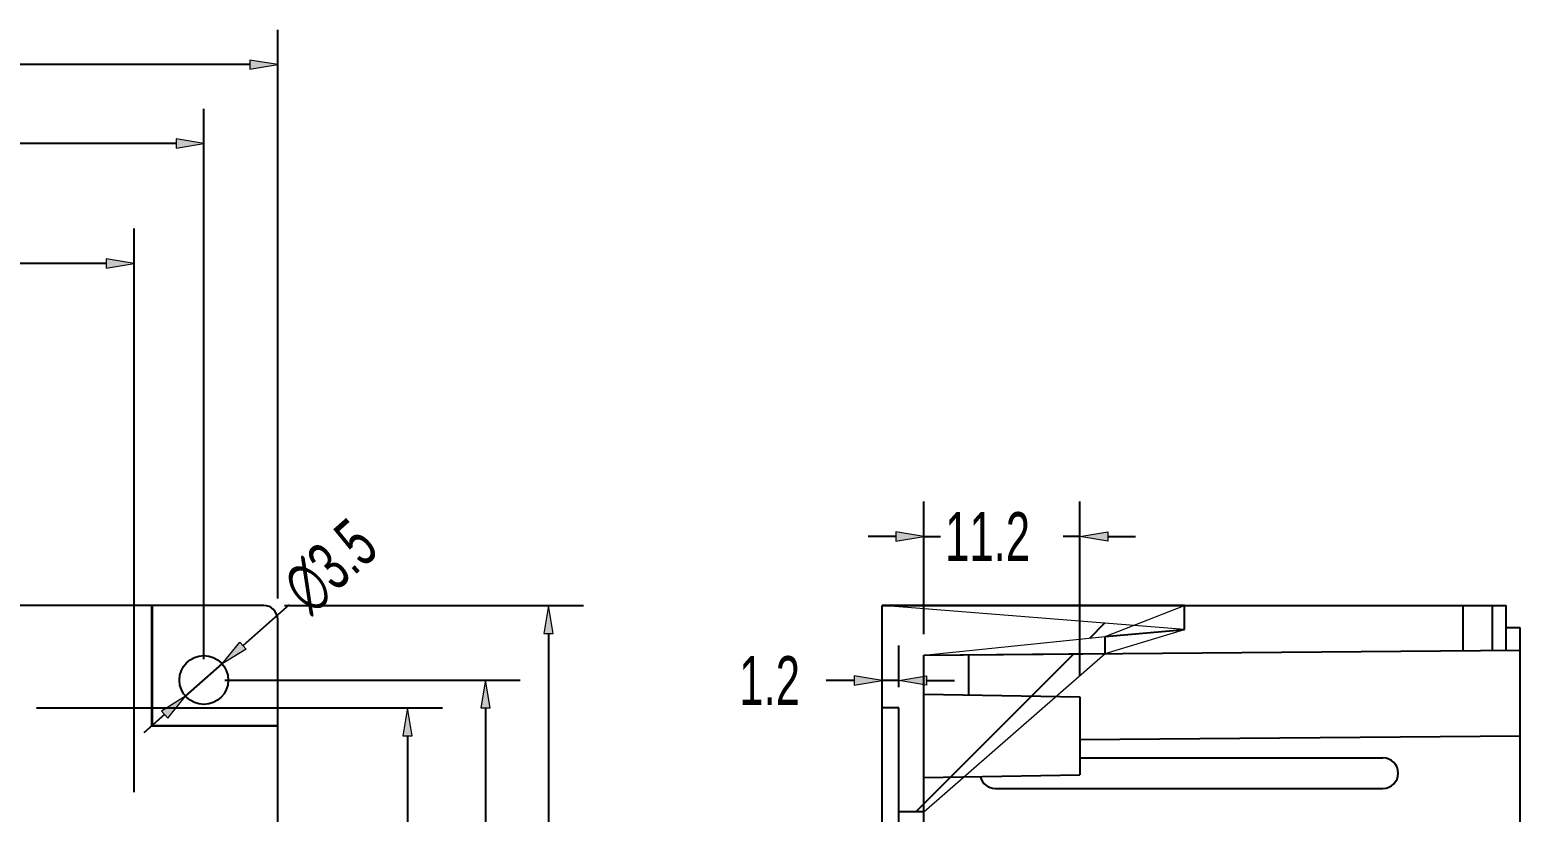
# Model space of a CAD drawing. Header units: inches. Extents: x 0 to 800, y 356 to 444.
# Drawn here: x 45.84 to 68.3, y 412.74 to 424.53 of the extents above; entities that cross this region are included whole.
import ezdxf

# ---------------------------------------------------------------- set-up
doc = ezdxf.new("R2010")
doc.units = ezdxf.units.IN
doc.header["$MEASUREMENT"] = 0

# ---------------------------------------------------------------- blocks, each defined once
blk = doc.blocks.new('block 178')
at = {"color": 5, "lineweight": 25, "true_color": 0x0000ff}
blk.add_lwpolyline([(47.416, 413.042), (47.416, 421.533)], dxfattribs=at)
blk = doc.blocks.new('block 180')
at = {"color": 5, "lineweight": 25, "true_color": 0x0000ff}
blk.add_lwpolyline([(46.996, 421.008), (34.171, 421.008)], dxfattribs=at)
blk = doc.blocks.new('block 182')
at = {"true_color": 0x0000ff}
h = blk.add_hatch(color=5, dxfattribs=at)
h.dxf.hatch_style = 2
h.paths.add_polyline_path([(46.996, 421.078), (46.996, 420.938), (47.416, 421.008)])
at = {"lineweight": 0}
blk.add_lwpolyline([(46.996, 421.078), (46.996, 420.938), (47.416, 421.008), (46.996, 421.078)], dxfattribs=at)
blk = doc.blocks.new('block 186')
at = {"lineweight": 0}
blk.add_lwpolyline([(47.416, 421.008), (47.416, 421.008)], dxfattribs=at)
blk = doc.blocks.new('block 176')
for name in ['block 178', 'block 180', 'block 182', 'block 186']:
    blk.add_blockref(name, (0, 0))
blk = doc.blocks.new('block 261')
at = {"color": 7, "lineweight": 25, "true_color": 0xffffff}
blk.add_lwpolyline([(63.238, 415.855), (58.683, 415.855)], dxfattribs=at)
blk = doc.blocks.new('block 262')
at = {"color": 7, "lineweight": 25, "true_color": 0xffffff}
blk.add_lwpolyline([(63.238, 415.494), (63.238, 415.855)], dxfattribs=at)
blk = doc.blocks.new('block 263')
at = {"color": 7, "lineweight": 25, "true_color": 0xffffff}
blk.add_lwpolyline([(62.042, 415.389), (63.238, 415.494)], dxfattribs=at)
blk = doc.blocks.new('block 264')
at = {"color": 7, "lineweight": 25, "true_color": 0xffffff}
blk.add_lwpolyline([(62.042, 415.131), (62.042, 415.389)], dxfattribs=at)
blk = doc.blocks.new('block 265')
at = {"color": 7, "lineweight": 25, "true_color": 0xffffff}
blk.add_lwpolyline([(59.312, 415.107), (62.042, 415.131)], dxfattribs=at)
blk = doc.blocks.new('block 266')
at = {"color": 7, "lineweight": 25, "true_color": 0xffffff}
blk.add_lwpolyline([(59.312, 412.747), (59.312, 415.107)], dxfattribs=at)
blk = doc.blocks.new('block 267')
at = {"color": 7, "lineweight": 25, "true_color": 0xffffff}
blk.add_lwpolyline([(59.312, 412.747), (58.935, 412.747)], dxfattribs=at)
blk = doc.blocks.new('block 268')
at = {"color": 7, "lineweight": 25, "true_color": 0xffffff}
blk.add_lwpolyline([(58.935, 412.747), (58.935, 414.312)], dxfattribs=at)
blk = doc.blocks.new('block 269')
at = {"color": 7, "lineweight": 25, "true_color": 0xffffff}
blk.add_lwpolyline([(58.935, 414.312), (58.683, 414.317)], dxfattribs=at)
blk = doc.blocks.new('block 270')
at = {"color": 7, "lineweight": 25, "true_color": 0xffffff}
blk.add_lwpolyline([(58.683, 414.317), (58.683, 415.855)], dxfattribs=at)
blk = doc.blocks.new('block 275')
at = {"true_color": 0x000000}
h = blk.add_hatch(dxfattribs=at)
h.set_pattern_fill('AI_USER_DEFINED_HATCH', color=18, scale=10, angle=45, style=0, pattern_type=0)
h.set_pattern_definition([(45, (0, 0), (-7.07107, 7.07107), [])])
edge = h.paths.add_edge_path()
edge.add_spline(control_points=[(58.935, 399.829), (58.935, 399.829), (58.683, 399.824), (58.683, 399.824), (58.683, 399.824), (58.935, 399.829), (58.935, 399.829), (58.935, 399.829), (58.935, 401.856), (58.935, 401.856), (58.935, 401.856), (59.312, 401.856), (59.312, 401.856), (59.312, 401.856), (58.935, 401.856), (58.935, 401.856), (58.935, 401.856), (59.312, 399.034), (59.312, 399.034), (59.312, 399.034), (59.312, 401.856), (59.312, 401.856), (59.312, 401.856), (59.312, 399.034), (59.312, 399.034), (59.312, 399.034), (62.042, 399.011), (62.042, 399.011), (62.042, 399.011), (62.042, 398.752), (62.042, 398.752), (62.042, 398.752), (62.042, 399.011), (62.042, 399.011), (62.042, 399.011), (63.238, 398.647), (63.238, 398.647), (63.238, 398.647), (62.042, 398.752), (62.042, 398.752), (62.042, 398.752), (63.238, 398.286), (63.238, 398.286), (63.238, 398.286), (63.238, 398.647), (63.238, 398.647), (63.238, 398.647), (63.238, 398.286), (63.238, 398.286), (63.238, 398.286), (58.683, 398.286), (58.683, 398.286), (58.683, 398.286), (58.683, 399.824), (58.683, 399.824), (58.683, 399.824), (58.935, 399.829), (58.935, 399.829)], knot_values=[0, 0, 0, 0, 1, 1, 1, 2, 2, 2, 3, 3, 3, 4, 4, 4, 5, 5, 5, 6, 6, 6, 7, 7, 7, 8, 8, 8, 9, 9, 9, 10, 10, 10, 11, 11, 11, 12, 12, 12, 13, 13, 13, 14, 14, 14, 15, 15, 15, 16, 16, 16, 17, 17, 17, 18, 18, 18, 19, 19, 19, 19], degree=3, periodic=1)
edge = h.paths.add_edge_path()
edge.add_spline(control_points=[(63.238, 415.855), (63.238, 415.855), (58.683, 415.855), (58.683, 415.855), (58.683, 415.855), (63.238, 415.494), (63.238, 415.494), (63.238, 415.494), (63.238, 415.855), (63.238, 415.855), (63.238, 415.855), (62.042, 415.389), (62.042, 415.389), (62.042, 415.389), (63.238, 415.494), (63.238, 415.494), (63.238, 415.494), (62.042, 415.131), (62.042, 415.131), (62.042, 415.131), (62.042, 415.389), (62.042, 415.389), (62.042, 415.389), (59.312, 415.107), (59.312, 415.107), (59.312, 415.107), (62.042, 415.131), (62.042, 415.131), (62.042, 415.131), (59.312, 412.747), (59.312, 412.747), (59.312, 412.747), (59.312, 415.107), (59.312, 415.107), (59.312, 415.107), (59.312, 412.747), (59.312, 412.747), (59.312, 412.747), (58.935, 412.747), (58.935, 412.747), (58.935, 412.747), (58.935, 414.312), (58.935, 414.312), (58.935, 414.312), (58.683, 414.316), (58.683, 414.316), (58.683, 414.316), (58.683, 415.855), (58.683, 415.855), (58.683, 415.855), (63.238, 415.855), (63.238, 415.855)], knot_values=[0, 0, 0, 0, 1, 1, 1, 2, 2, 2, 3, 3, 3, 4, 4, 4, 5, 5, 5, 6, 6, 6, 7, 7, 7, 8, 8, 8, 9, 9, 9, 10, 10, 10, 11, 11, 11, 12, 12, 12, 13, 13, 13, 14, 14, 14, 15, 15, 15, 16, 16, 16, 17, 17, 17, 17], degree=3, periodic=1)
edge = h.paths.add_edge_path()
edge.add_spline(control_points=[(59.312, 408.573), (59.312, 408.573), (58.935, 408.573), (58.935, 408.573), (58.935, 408.573), (58.935, 410.647), (58.935, 410.647), (58.935, 410.647), (59.312, 410.647), (59.312, 410.647), (59.312, 410.647), (58.935, 410.647), (58.935, 410.647), (58.935, 410.647), (59.312, 408.573), (59.312, 408.573), (59.312, 408.573), (59.312, 410.647), (59.312, 410.647), (59.312, 410.647), (59.312, 408.573), (59.312, 408.573)], knot_values=[0, 0, 0, 0, 1, 1, 1, 2, 2, 2, 3, 3, 3, 4, 4, 4, 5, 5, 5, 6, 6, 6, 7, 7, 7, 7], degree=3, periodic=1)
at = {"lineweight": 0}
for points, knots in [([(63.238, 415.855), (63.238, 415.855), (58.683, 415.855), (58.683, 415.855), (58.683, 415.855), (63.238, 415.494), (63.238, 415.494), (63.238, 415.494), (63.238, 415.855), (63.238, 415.855), (63.238, 415.855), (62.042, 415.389), (62.042, 415.389), (62.042, 415.389), (63.238, 415.494), (63.238, 415.494), (63.238, 415.494), (62.042, 415.131), (62.042, 415.131), (62.042, 415.131), (62.042, 415.389), (62.042, 415.389), (62.042, 415.389), (59.312, 415.107), (59.312, 415.107), (59.312, 415.107), (62.042, 415.131), (62.042, 415.131), (62.042, 415.131), (59.312, 412.747), (59.312, 412.747), (59.312, 412.747), (59.312, 415.107), (59.312, 415.107), (59.312, 415.107), (59.312, 412.747), (59.312, 412.747), (59.312, 412.747), (58.935, 412.747), (58.935, 412.747), (58.935, 412.747), (58.935, 414.312), (58.935, 414.312), (58.935, 414.312), (58.683, 414.316), (58.683, 414.316), (58.683, 414.316), (58.683, 415.855), (58.683, 415.855), (58.683, 415.855), (63.238, 415.855), (63.238, 415.855)], [0, 0, 0, 0, 1, 1, 1, 2, 2, 2, 3, 3, 3, 4, 4, 4, 5, 5, 5, 6, 6, 6, 7, 7, 7, 8, 8, 8, 9, 9, 9, 10, 10, 10, 11, 11, 11, 12, 12, 12, 13, 13, 13, 14, 14, 14, 15, 15, 15, 16, 16, 16, 17, 17, 17, 17]), ([(59.312, 408.573), (59.312, 408.573), (58.935, 408.573), (58.935, 408.573), (58.935, 408.573), (58.935, 410.647), (58.935, 410.647), (58.935, 410.647), (59.312, 410.647), (59.312, 410.647), (59.312, 410.647), (58.935, 410.647), (58.935, 410.647), (58.935, 410.647), (59.312, 408.573), (59.312, 408.573), (59.312, 408.573), (59.312, 410.647), (59.312, 410.647), (59.312, 410.647), (59.312, 408.573), (59.312, 408.573)], [0, 0, 0, 0, 1, 1, 1, 2, 2, 2, 3, 3, 3, 4, 4, 4, 5, 5, 5, 6, 6, 6, 7, 7, 7, 7]), ([(58.935, 399.829), (58.935, 399.829), (58.683, 399.824), (58.683, 399.824), (58.683, 399.824), (58.935, 399.829), (58.935, 399.829), (58.935, 399.829), (58.935, 401.856), (58.935, 401.856), (58.935, 401.856), (59.312, 401.856), (59.312, 401.856), (59.312, 401.856), (58.935, 401.856), (58.935, 401.856), (58.935, 401.856), (59.312, 399.034), (59.312, 399.034), (59.312, 399.034), (59.312, 401.856), (59.312, 401.856), (59.312, 401.856), (59.312, 399.034), (59.312, 399.034), (59.312, 399.034), (62.042, 399.011), (62.042, 399.011), (62.042, 399.011), (62.042, 398.752), (62.042, 398.752), (62.042, 398.752), (62.042, 399.011), (62.042, 399.011), (62.042, 399.011), (63.238, 398.647), (63.238, 398.647), (63.238, 398.647), (62.042, 398.752), (62.042, 398.752), (62.042, 398.752), (63.238, 398.286), (63.238, 398.286), (63.238, 398.286), (63.238, 398.647), (63.238, 398.647), (63.238, 398.647), (63.238, 398.286), (63.238, 398.286), (63.238, 398.286), (58.683, 398.286), (58.683, 398.286), (58.683, 398.286), (58.683, 399.824), (58.683, 399.824), (58.683, 399.824), (58.935, 399.829), (58.935, 399.829)], [0, 0, 0, 0, 1, 1, 1, 2, 2, 2, 3, 3, 3, 4, 4, 4, 5, 5, 5, 6, 6, 6, 7, 7, 7, 8, 8, 8, 9, 9, 9, 10, 10, 10, 11, 11, 11, 12, 12, 12, 13, 13, 13, 14, 14, 14, 15, 15, 15, 16, 16, 16, 17, 17, 17, 18, 18, 18, 19, 19, 19, 19])]:
    blk.add_open_spline(points, degree=3, knots=knots, dxfattribs=at)
blk = doc.blocks.new('block 308')
at = {"color": 7, "lineweight": 25, "true_color": 0xffffff}
blk.add_lwpolyline([(58.683, 398.286), (58.683, 415.855)], dxfattribs=at)
blk = doc.blocks.new('block 313')
at = {"color": 7, "lineweight": 25, "true_color": 0xffffff}
blk.add_lwpolyline([(58.935, 399.829), (58.935, 414.312)], dxfattribs=at)
blk = doc.blocks.new('block 314')
at = {"color": 7, "lineweight": 25, "true_color": 0xffffff}
blk.add_lwpolyline([(59.312, 399.034), (59.312, 415.107)], dxfattribs=at)
blk = doc.blocks.new('block 318')
at = {"color": 7, "lineweight": 25, "true_color": 0xffffff}
blk.add_lwpolyline([(59.984, 415.113), (59.984, 414.51)], dxfattribs=at)
blk = doc.blocks.new('block 324')
at = {"color": 7, "lineweight": 25, "true_color": 0xffffff}
blk.add_lwpolyline([(61.664, 414.481), (61.664, 413.304)], dxfattribs=at)
blk = doc.blocks.new('block 327')
at = {"color": 7, "lineweight": 25, "true_color": 0xffffff}
blk.add_lwpolyline([(62.042, 415.131), (62.042, 415.389)], dxfattribs=at)
blk = doc.blocks.new('block 331')
at = {"color": 7, "lineweight": 25, "true_color": 0xffffff}
blk.add_lwpolyline([(63.238, 415.494), (63.238, 415.855)], dxfattribs=at)
blk = doc.blocks.new('block 345')
at = {"color": 7, "lineweight": 25, "true_color": 0xffffff}
blk.add_lwpolyline([(67.436, 415.178), (67.436, 415.855)], dxfattribs=at)
blk = doc.blocks.new('block 348')
at = {"color": 7, "lineweight": 25, "true_color": 0xffffff}
blk.add_lwpolyline([(67.877, 415.855), (67.877, 415.182)], dxfattribs=at)
blk = doc.blocks.new('block 351')
at = {"color": 7, "lineweight": 25, "true_color": 0xffffff}
blk.add_lwpolyline([(68.087, 415.184), (68.087, 415.855)], dxfattribs=at)
blk = doc.blocks.new('block 352')
at = {"color": 7, "lineweight": 25, "true_color": 0xffffff}
blk.add_lwpolyline([(68.297, 398.622), (68.297, 415.519)], dxfattribs=at)
blk = doc.blocks.new('block 360')
at = {"color": 7, "lineweight": 25, "true_color": 0xffffff}
blk.add_lwpolyline([(59.312, 413.263), (61.664, 413.304)], dxfattribs=at)
blk = doc.blocks.new('block 362')
at = {"color": 7, "lineweight": 25, "true_color": 0xffffff}
blk.add_lwpolyline([(59.312, 412.747), (58.935, 412.747)], dxfattribs=at)
blk = doc.blocks.new('block 363')
at = {"color": 7, "lineweight": 25, "true_color": 0xffffff}
blk.add_lwpolyline([(60.388, 413.101), (66.23, 413.101)], dxfattribs=at)
blk = doc.blocks.new('block 364')
at = {"color": 7, "lineweight": 25, "true_color": 0xffffff}
blk.add_lwpolyline([(61.664, 413.56), (66.23, 413.56)], dxfattribs=at)
blk = doc.blocks.new('block 365')
at = {"color": 7, "lineweight": 25, "true_color": 0xffffff}
blk.add_lwpolyline([(61.664, 413.835), (68.297, 413.893)], dxfattribs=at)
blk = doc.blocks.new('block 366')
at = {"color": 7, "lineweight": 25, "true_color": 0xffffff}
blk.add_lwpolyline([(58.935, 414.312), (58.683, 414.317)], dxfattribs=at)
blk = doc.blocks.new('block 367')
at = {"color": 7, "lineweight": 25, "true_color": 0xffffff}
blk.add_lwpolyline([(59.312, 414.522), (61.664, 414.481)], dxfattribs=at)
blk = doc.blocks.new('block 368')
at = {"color": 7, "lineweight": 25, "true_color": 0xffffff}
blk.add_lwpolyline([(59.312, 415.107), (68.297, 415.185)], dxfattribs=at)
blk = doc.blocks.new('block 369')
at = {"color": 7, "lineweight": 25, "true_color": 0xffffff}
blk.add_lwpolyline([(62.042, 415.389), (63.238, 415.494)], dxfattribs=at)
blk = doc.blocks.new('block 370')
at = {"color": 7, "lineweight": 25, "true_color": 0xffffff}
blk.add_lwpolyline([(68.297, 415.519), (68.087, 415.519)], dxfattribs=at)
blk = doc.blocks.new('block 371')
at = {"color": 7, "lineweight": 25, "true_color": 0xffffff}
blk.add_lwpolyline([(58.683, 415.855), (68.087, 415.855)], dxfattribs=at)
blk = doc.blocks.new('block 755')
at = {"color": 7, "lineweight": 25, "true_color": 0xffffff}
blk.add_lwpolyline([(47.677, 414.037), (47.688, 414.048)], dxfattribs=at)
blk = doc.blocks.new('block 789')
at = {"color": 7, "lineweight": 25, "true_color": 0xffffff}
blk.add_lwpolyline([(49.578, 414.037), (47.677, 414.037)], dxfattribs=at)
blk = doc.blocks.new('block 791')
at = {"color": 7, "lineweight": 25, "true_color": 0xffffff}
blk.add_lwpolyline([(47.688, 414.048), (49.578, 414.048)], dxfattribs=at)
blk = doc.blocks.new('block 798')
at = {"color": 7, "lineweight": 25, "true_color": 0xffffff}
blk.add_lwpolyline([(49.368, 415.855), (17.336, 415.855)], dxfattribs=at)
blk = doc.blocks.new('block 813')
at = {"color": 7, "lineweight": 25, "true_color": 0xffffff}
blk.add_lwpolyline([(47.677, 415.855), (47.677, 414.037)], dxfattribs=at)
blk = doc.blocks.new('block 815')
at = {"color": 7, "lineweight": 25, "true_color": 0xffffff}
blk.add_lwpolyline([(47.688, 415.855), (47.688, 414.048)], dxfattribs=at)
blk = doc.blocks.new('block 823')
at = {"color": 7, "lineweight": 25, "true_color": 0xffffff}
blk.add_lwpolyline([(49.578, 398.496), (49.578, 415.645)], dxfattribs=at)
blk = doc.blocks.new('block 827')
at = {"color": 7, "lineweight": 25, "true_color": 0xffffff}
blk.add_open_spline([(60.164, 413.277), (60.188, 413.174), (60.281, 413.101), (60.388, 413.101)], degree=3, dxfattribs=at)
blk = doc.blocks.new('block 829')
at = {"color": 7, "lineweight": 25, "true_color": 0xffffff}
blk.add_open_spline([(66.23, 413.101), (66.356, 413.101), (66.459, 413.204), (66.459, 413.33), (66.459, 413.457), (66.356, 413.56), (66.23, 413.56)], degree=3, knots=[0, 0, 0, 0, 1, 1, 1, 2, 2, 2, 2], dxfattribs=at)
blk = doc.blocks.new('block 904')
at = {"color": 7, "lineweight": 25, "true_color": 0xffffff}
blk.add_open_spline([(48.833, 414.732), (48.833, 414.935), (48.668, 415.1), (48.465, 415.1), (48.263, 415.1), (48.098, 414.935), (48.098, 414.732), (48.098, 414.529), (48.263, 414.365), (48.465, 414.365), (48.668, 414.365), (48.833, 414.529), (48.833, 414.732), (48.833, 414.732), (48.833, 414.732), (48.833, 414.732)], degree=3, knots=[0, 0, 0, 0, 1, 1, 1, 2, 2, 2, 3, 3, 3, 4, 4, 4, 5, 5, 5, 5], dxfattribs=at)
blk = doc.blocks.new('block 917')
at = {"color": 7, "lineweight": 25, "true_color": 0xffffff}
blk.add_open_spline([(49.578, 415.645), (49.578, 415.761), (49.483, 415.855), (49.368, 415.855)], degree=3, dxfattribs=at)
blk = doc.blocks.new('block 2816')
at = {"color": 5, "lineweight": 25, "true_color": 0x0000ff}
blk.add_lwpolyline([(48.465, 415.047), (48.465, 423.338)], dxfattribs=at)
blk = doc.blocks.new('block 2818')
at = {"color": 5, "lineweight": 25, "true_color": 0x0000ff}
blk.add_lwpolyline([(48.046, 422.813), (34.171, 422.813)], dxfattribs=at)
blk = doc.blocks.new('block 2820')
at = {"true_color": 0x0000ff}
h = blk.add_hatch(color=5, dxfattribs=at)
h.dxf.hatch_style = 2
h.paths.add_polyline_path([(48.046, 422.883), (48.046, 422.743), (48.465, 422.813)])
at = {"lineweight": 0}
blk.add_lwpolyline([(48.046, 422.883), (48.046, 422.743), (48.465, 422.813), (48.046, 422.883)], dxfattribs=at)
blk = doc.blocks.new('block 2823')
at = {"lineweight": 0}
blk.add_lwpolyline([(48.465, 414.732), (48.465, 414.732)], dxfattribs=at)
blk = doc.blocks.new('block 2824')
at = {"lineweight": 0}
blk.add_lwpolyline([(48.465, 422.813), (48.465, 422.813)], dxfattribs=at)
blk = doc.blocks.new('block 2814')
for name in ['block 2816', 'block 2818', 'block 2820', 'block 2824', 'block 2823']:
    blk.add_blockref(name, (0, 0))
blk = doc.blocks.new('block 2826')
at = {"color": 5, "lineweight": 25, "true_color": 0x0000ff}
blk.add_lwpolyline([(48.78, 414.732), (53.233, 414.732)], dxfattribs=at)
blk = doc.blocks.new('block 2827')
at = {"color": 5, "lineweight": 25, "true_color": 0x0000ff}
blk.add_lwpolyline([(48.78, 399.409), (53.233, 399.409)], dxfattribs=at)
blk = doc.blocks.new('block 2828')
at = {"color": 5, "lineweight": 25, "true_color": 0x0000ff}
blk.add_lwpolyline([(52.708, 414.312), (52.708, 407.679)], dxfattribs=at)
blk = doc.blocks.new('block 2829')
at = {"color": 5, "lineweight": 25, "true_color": 0x0000ff}
blk.add_lwpolyline([(52.708, 399.828), (52.708, 406.462)], dxfattribs=at)
blk = doc.blocks.new('block 2830')
at = {"true_color": 0x0000ff}
h = blk.add_hatch(color=5, dxfattribs=at)
h.dxf.hatch_style = 2
h.paths.add_polyline_path([(52.639, 414.312), (52.779, 414.312), (52.708, 414.732)])
at = {"lineweight": 0}
blk.add_lwpolyline([(52.639, 414.312), (52.779, 414.312), (52.708, 414.732), (52.639, 414.312)], dxfattribs=at)
blk = doc.blocks.new('block 2831')
at = {"true_color": 0x0000ff}
h = blk.add_hatch(color=5, dxfattribs=at)
h.dxf.hatch_style = 2
h.paths.add_polyline_path([(52.639, 399.828), (52.779, 399.828), (52.708, 399.409)])
at = {"lineweight": 0}
blk.add_lwpolyline([(52.639, 399.828), (52.779, 399.828), (52.708, 399.409), (52.639, 399.828)], dxfattribs=at)
blk = doc.blocks.new('block 2832')
at = {"color": 3, "true_color": 0x00ff00, "insert": (53.076, 406.602), "char_height": 0.7347, "attachment_point": 7, "rotation": 90}
blk.add_mtext('\\fAdobe Song Std L|b0|i0|c0|p34;\\W0.67;73', dxfattribs=at)
blk = doc.blocks.new('block 2833')
at = {"lineweight": 0}
blk.add_lwpolyline([(48.465, 414.732), (48.465, 414.732)], dxfattribs=at)
blk = doc.blocks.new('block 2834')
at = {"lineweight": 0}
blk.add_lwpolyline([(48.465, 399.409), (48.465, 399.409)], dxfattribs=at)
blk = doc.blocks.new('block 2835')
at = {"lineweight": 0}
blk.add_lwpolyline([(52.708, 399.409), (52.708, 399.409)], dxfattribs=at)
blk = doc.blocks.new('block 2825')
for name in ['block 2833', 'block 2826', 'block 2830', 'block 2828', 'block 2832', 'block 2829', 'block 2831', 'block 2834', 'block 2827', 'block 2835']:
    blk.add_blockref(name, (0, 0))
blk = doc.blocks.new('block 2850')
at = {"color": 5, "lineweight": 25, "true_color": 0x0000ff}
blk.add_lwpolyline([(45.946, 414.312), (52.059, 414.312)], dxfattribs=at)
blk = doc.blocks.new('block 2851')
at = {"color": 5, "lineweight": 25, "true_color": 0x0000ff}
blk.add_lwpolyline([(45.946, 399.829), (52.059, 399.829)], dxfattribs=at)
blk = doc.blocks.new('block 2852')
at = {"color": 5, "lineweight": 25, "true_color": 0x0000ff}
blk.add_lwpolyline([(51.535, 413.893), (51.535, 407.655)], dxfattribs=at)
blk = doc.blocks.new('block 2853')
at = {"color": 5, "lineweight": 25, "true_color": 0x0000ff}
blk.add_lwpolyline([(51.535, 400.249), (51.535, 406.485)], dxfattribs=at)
blk = doc.blocks.new('block 2854')
at = {"true_color": 0x0000ff}
h = blk.add_hatch(color=5, dxfattribs=at)
h.dxf.hatch_style = 2
h.paths.add_polyline_path([(51.464, 413.893), (51.604, 413.893), (51.535, 414.312)])
at = {"lineweight": 0}
blk.add_lwpolyline([(51.464, 413.893), (51.604, 413.893), (51.535, 414.312), (51.464, 413.893)], dxfattribs=at)
blk = doc.blocks.new('block 2855')
at = {"true_color": 0x0000ff}
h = blk.add_hatch(color=5, dxfattribs=at)
h.dxf.hatch_style = 2
h.paths.add_polyline_path([(51.464, 400.249), (51.604, 400.249), (51.535, 399.829)])
at = {"lineweight": 0}
blk.add_lwpolyline([(51.464, 400.249), (51.604, 400.249), (51.535, 399.829), (51.464, 400.249)], dxfattribs=at)
blk = doc.blocks.new('block 2856')
at = {"color": 3, "true_color": 0x00ff00, "insert": (51.901, 406.602), "char_height": 0.7347, "attachment_point": 7, "rotation": 90}
blk.add_mtext('\\fAdobe Song Std L|b0|i0|c0|p34;\\W0.67;69', dxfattribs=at)
blk = doc.blocks.new('block 2857')
at = {"lineweight": 0}
blk.add_lwpolyline([(45.631, 414.312), (45.631, 414.312)], dxfattribs=at)
blk = doc.blocks.new('block 2858')
at = {"lineweight": 0}
blk.add_lwpolyline([(45.631, 399.829), (45.631, 399.829)], dxfattribs=at)
blk = doc.blocks.new('block 2859')
at = {"lineweight": 0}
blk.add_lwpolyline([(51.535, 399.829), (51.535, 399.829)], dxfattribs=at)
blk = doc.blocks.new('block 2849')
for name in ['block 2857', 'block 2850', 'block 2854', 'block 2852', 'block 2856', 'block 2853', 'block 2855', 'block 2858', 'block 2851', 'block 2859']:
    blk.add_blockref(name, (0, 0))
blk = doc.blocks.new('block 3413')
at = {"color": 5, "lineweight": 25, "true_color": 0x0000ff}
blk.add_lwpolyline([(49.578, 415.96), (49.578, 424.527)], dxfattribs=at)
blk = doc.blocks.new('block 3415')
at = {"color": 5, "lineweight": 25, "true_color": 0x0000ff}
blk.add_lwpolyline([(49.158, 424.002), (34.734, 424.002)], dxfattribs=at)
blk = doc.blocks.new('block 3417')
at = {"true_color": 0x0000ff}
h = blk.add_hatch(color=5, dxfattribs=at)
h.dxf.hatch_style = 2
h.paths.add_polyline_path([(49.158, 424.072), (49.158, 423.932), (49.578, 424.002)])
at = {"lineweight": 0}
blk.add_lwpolyline([(49.158, 424.072), (49.158, 423.932), (49.578, 424.002), (49.158, 424.072)], dxfattribs=at)
blk = doc.blocks.new('block 3420')
at = {"lineweight": 0}
blk.add_lwpolyline([(49.578, 415.645), (49.578, 415.645)], dxfattribs=at)
blk = doc.blocks.new('block 3421')
at = {"lineweight": 0}
blk.add_lwpolyline([(49.578, 424.002), (49.578, 424.002)], dxfattribs=at)
blk = doc.blocks.new('block 3411')
for name in ['block 3413', 'block 3415', 'block 3417', 'block 3421', 'block 3420']:
    blk.add_blockref(name, (0, 0))
blk = doc.blocks.new('block 3423')
at = {"color": 5, "lineweight": 25, "true_color": 0x0000ff}
blk.add_lwpolyline([(49.683, 415.855), (54.185, 415.855)], dxfattribs=at)
blk = doc.blocks.new('block 3424')
at = {"color": 5, "lineweight": 25, "true_color": 0x0000ff}
blk.add_lwpolyline([(49.683, 398.286), (54.185, 398.286)], dxfattribs=at)
blk = doc.blocks.new('block 3425')
at = {"color": 5, "lineweight": 25, "true_color": 0x0000ff}
blk.add_lwpolyline([(53.66, 415.435), (53.66, 408.031)], dxfattribs=at)
blk = doc.blocks.new('block 3426')
at = {"color": 5, "lineweight": 25, "true_color": 0x0000ff}
blk.add_lwpolyline([(53.66, 398.706), (53.66, 406.11)], dxfattribs=at)
blk = doc.blocks.new('block 3427')
at = {"true_color": 0x0000ff}
h = blk.add_hatch(color=5, dxfattribs=at)
h.dxf.hatch_style = 2
h.paths.add_polyline_path([(53.59, 415.435), (53.73, 415.435), (53.66, 415.855)])
at = {"lineweight": 0}
blk.add_lwpolyline([(53.59, 415.435), (53.73, 415.435), (53.66, 415.855), (53.59, 415.435)], dxfattribs=at)
blk = doc.blocks.new('block 3428')
at = {"true_color": 0x0000ff}
h = blk.add_hatch(color=5, dxfattribs=at)
h.dxf.hatch_style = 2
h.paths.add_polyline_path([(53.59, 398.706), (53.73, 398.706), (53.66, 398.286)])
at = {"lineweight": 0}
blk.add_lwpolyline([(53.59, 398.706), (53.73, 398.706), (53.66, 398.286), (53.59, 398.706)], dxfattribs=at)
blk = doc.blocks.new('block 3429')
at = {"color": 3, "true_color": 0x00ff00, "insert": (54.027, 406.25), "char_height": 0.7347, "attachment_point": 7, "rotation": 90}
blk.add_mtext('\\fAdobe Song Std L|b0|i0|c0|p34;\\W0.67;83.7', dxfattribs=at)
blk = doc.blocks.new('block 3430')
at = {"lineweight": 0}
blk.add_lwpolyline([(49.368, 415.855), (49.368, 415.855)], dxfattribs=at)
blk = doc.blocks.new('block 3431')
at = {"lineweight": 0}
blk.add_lwpolyline([(49.368, 398.286), (49.368, 398.286)], dxfattribs=at)
blk = doc.blocks.new('block 3432')
at = {"lineweight": 0}
blk.add_lwpolyline([(53.66, 398.286), (53.66, 398.286)], dxfattribs=at)
blk = doc.blocks.new('block 3422')
for name in ['block 3430', 'block 3423', 'block 3427', 'block 3425', 'block 3429', 'block 3426', 'block 3428', 'block 3431', 'block 3424', 'block 3432']:
    blk.add_blockref(name, (0, 0))
blk = doc.blocks.new('block 3434')
at = {"color": 5, "lineweight": 25, "true_color": 0x0000ff}
blk.add_lwpolyline([(58.683, 414.631), (58.683, 415.251)], dxfattribs=at)
blk = doc.blocks.new('block 3435')
at = {"color": 5, "lineweight": 25, "true_color": 0x0000ff}
blk.add_lwpolyline([(58.935, 414.627), (58.935, 415.251)], dxfattribs=at)
blk = doc.blocks.new('block 3436')
at = {"color": 5, "lineweight": 25, "true_color": 0x0000ff}
blk.add_lwpolyline([(59.355, 414.726), (59.774, 414.726)], dxfattribs=at)
blk = doc.blocks.new('block 3437')
at = {"color": 5, "lineweight": 25, "true_color": 0x0000ff}
blk.add_lwpolyline([(58.263, 414.726), (57.843, 414.726)], dxfattribs=at)
blk = doc.blocks.new('block 3438')
at = {"color": 5, "lineweight": 25, "true_color": 0x0000ff}
blk.add_lwpolyline([(58.935, 414.726), (58.683, 414.726)], dxfattribs=at)
blk = doc.blocks.new('block 3439')
at = {"true_color": 0x0000ff}
h = blk.add_hatch(color=5, dxfattribs=at)
h.dxf.hatch_style = 2
h.paths.add_polyline_path([(59.355, 414.796), (59.355, 414.656), (58.935, 414.726)])
at = {"lineweight": 0}
blk.add_lwpolyline([(59.355, 414.796), (59.355, 414.656), (58.935, 414.726), (59.355, 414.796)], dxfattribs=at)
blk = doc.blocks.new('block 3440')
at = {"true_color": 0x0000ff}
h = blk.add_hatch(color=5, dxfattribs=at)
h.dxf.hatch_style = 2
h.paths.add_polyline_path([(58.263, 414.796), (58.263, 414.656), (58.683, 414.726)])
at = {"lineweight": 0}
blk.add_lwpolyline([(58.263, 414.796), (58.263, 414.656), (58.683, 414.726), (58.263, 414.796)], dxfattribs=at)
blk = doc.blocks.new('block 3441')
at = {"color": 3, "true_color": 0x00ff00, "insert": (56.532, 414.358), "char_height": 0.7347, "attachment_point": 7}
blk.add_mtext('\\fAdobe Song Std L|b0|i0|c0|p34;\\W0.67;1.2', dxfattribs=at)
blk = doc.blocks.new('block 3442')
at = {"lineweight": 0}
blk.add_lwpolyline([(58.683, 414.317), (58.683, 414.317)], dxfattribs=at)
blk = doc.blocks.new('block 3443')
at = {"lineweight": 0}
blk.add_lwpolyline([(58.935, 414.312), (58.935, 414.312)], dxfattribs=at)
blk = doc.blocks.new('block 3444')
at = {"lineweight": 0}
blk.add_lwpolyline([(58.935, 414.726), (58.935, 414.726)], dxfattribs=at)
blk = doc.blocks.new('block 3433')
for name in ['block 3434', 'block 3435', 'block 3441', 'block 3437', 'block 3440', 'block 3438', 'block 3439', 'block 3444', 'block 3436', 'block 3442', 'block 3443']:
    blk.add_blockref(name, (0, 0))
blk = doc.blocks.new('block 3446')
at = {"color": 5, "lineweight": 25, "true_color": 0x0000ff}
blk.add_lwpolyline([(59.312, 415.422), (59.312, 417.42)], dxfattribs=at)
blk = doc.blocks.new('block 3447')
at = {"color": 5, "lineweight": 25, "true_color": 0x0000ff}
blk.add_lwpolyline([(61.664, 414.796), (61.664, 417.42)], dxfattribs=at)
blk = doc.blocks.new('block 3448')
at = {"color": 5, "lineweight": 25, "true_color": 0x0000ff}
blk.add_lwpolyline([(58.893, 416.895), (58.473, 416.895)], dxfattribs=at)
blk = doc.blocks.new('block 3449')
at = {"color": 5, "lineweight": 25, "true_color": 0x0000ff}
blk.add_lwpolyline([(62.083, 416.895), (62.503, 416.895)], dxfattribs=at)
blk = doc.blocks.new('block 3450')
at = {"color": 5, "lineweight": 25, "true_color": 0x0000ff}
blk.add_lwpolyline([(59.312, 416.895), (59.563, 416.895)], dxfattribs=at)
blk = doc.blocks.new('block 3451')
at = {"color": 5, "lineweight": 25, "true_color": 0x0000ff}
blk.add_lwpolyline([(61.664, 416.895), (61.413, 416.895)], dxfattribs=at)
blk = doc.blocks.new('block 3452')
at = {"true_color": 0x0000ff}
h = blk.add_hatch(color=5, dxfattribs=at)
h.dxf.hatch_style = 2
h.paths.add_polyline_path([(58.893, 416.965), (58.893, 416.825), (59.312, 416.895)])
at = {"lineweight": 0}
blk.add_lwpolyline([(58.893, 416.965), (58.893, 416.825), (59.312, 416.895), (58.893, 416.965)], dxfattribs=at)
blk = doc.blocks.new('block 3453')
at = {"true_color": 0x0000ff}
h = blk.add_hatch(color=5, dxfattribs=at)
h.dxf.hatch_style = 2
h.paths.add_polyline_path([(62.083, 416.965), (62.083, 416.825), (61.664, 416.895)])
at = {"lineweight": 0}
blk.add_lwpolyline([(62.083, 416.965), (62.083, 416.825), (61.664, 416.895), (62.083, 416.965)], dxfattribs=at)
blk = doc.blocks.new('block 3454')
at = {"color": 3, "true_color": 0x00ff00, "insert": (59.632, 416.527), "char_height": 0.7347, "attachment_point": 7}
blk.add_mtext('\\fAdobe Song Std L|b0|i0|c0|p34;\\W0.67;11.2', dxfattribs=at)
blk = doc.blocks.new('block 3455')
at = {"lineweight": 0}
blk.add_lwpolyline([(59.312, 415.107), (59.312, 415.107)], dxfattribs=at)
blk = doc.blocks.new('block 3456')
at = {"lineweight": 0}
blk.add_lwpolyline([(61.664, 414.481), (61.664, 414.481)], dxfattribs=at)
blk = doc.blocks.new('block 3457')
at = {"lineweight": 0}
blk.add_lwpolyline([(61.664, 416.895), (61.664, 416.895)], dxfattribs=at)
blk = doc.blocks.new('block 3445')
for name in ['block 3446', 'block 3447', 'block 3454', 'block 3452', 'block 3453', 'block 3448', 'block 3450', 'block 3451', 'block 3457', 'block 3449', 'block 3455', 'block 3456']:
    blk.add_blockref(name, (0, 0))
blk = doc.blocks.new('block 3512')
at = {"color": 5, "lineweight": 25, "true_color": 0x0000ff}
blk.add_lwpolyline([(49.749, 415.863), (49.056, 415.253)], dxfattribs=at)
blk = doc.blocks.new('block 3513')
at = {"color": 5, "lineweight": 25, "true_color": 0x0000ff}
blk.add_lwpolyline([(47.875, 414.212), (47.56, 413.935)], dxfattribs=at)
blk = doc.blocks.new('block 3514')
at = {"color": 3, "true_color": 0x00ff00, "insert": (50.097, 415.68), "char_height": 0.7347, "attachment_point": 7, "rotation": 41.3857}
blk.add_mtext('\\fAdobe Song Std L|b0|i0|c0|p34;\\W0.67;∅3.5', dxfattribs=at)
blk = doc.blocks.new('block 3515')
at = {"color": 5, "lineweight": 25, "true_color": 0x0000ff}
blk.add_lwpolyline([(48.19, 414.49), (48.741, 414.975)], dxfattribs=at)
blk = doc.blocks.new('block 3516')
at = {"true_color": 0x0000ff}
h = blk.add_hatch(color=5, dxfattribs=at)
h.dxf.hatch_style = 2
h.paths.add_polyline_path([(47.829, 414.265), (47.921, 414.16), (48.19, 414.49)])
at = {"lineweight": 0}
blk.add_lwpolyline([(47.829, 414.265), (47.921, 414.16), (48.19, 414.49), (47.829, 414.265)], dxfattribs=at)
blk = doc.blocks.new('block 3517')
at = {"true_color": 0x0000ff}
h = blk.add_hatch(color=5, dxfattribs=at)
h.dxf.hatch_style = 2
h.paths.add_polyline_path([(49.01, 415.305), (49.103, 415.2), (48.741, 414.975)])
at = {"lineweight": 0}
blk.add_lwpolyline([(49.01, 415.305), (49.103, 415.2), (48.741, 414.975), (49.01, 415.305)], dxfattribs=at)
blk = doc.blocks.new('block 3518')
at = {"lineweight": 0}
blk.add_lwpolyline([(48.741, 414.975), (48.741, 414.975)], dxfattribs=at)
blk = doc.blocks.new('block 3519')
at = {"lineweight": 0}
blk.add_lwpolyline([(48.19, 414.49), (48.19, 414.49)], dxfattribs=at)
blk = doc.blocks.new('block 3511')
for name in ['block 3514', 'block 3512', 'block 3517', 'block 3515', 'block 3518', 'block 3516', 'block 3519', 'block 3513']:
    blk.add_blockref(name, (0, 0))

msp = doc.modelspace()

# ---------------------------------------------------------------- block references
for name in ['block 3411', 'block 2814', 'block 176', 'block 3445', 'block 3511', 'block 798', 'block 813', 'block 815', 'block 917', 'block 3422', 'block 261', 'block 270', 'block 275', 'block 308', 'block 371', 'block 262', 'block 331', 'block 345', 'block 348', 'block 351', 'block 823', 'block 263', 'block 369', 'block 264', 'block 327', 'block 370', 'block 352', 'block 3433', 'block 368', 'block 904', 'block 265', 'block 266', 'block 314', 'block 318', 'block 2825', 'block 367', 'block 2849', 'block 269', 'block 366', 'block 268', 'block 313', 'block 324', 'block 755', 'block 791', 'block 789', 'block 365', 'block 364', 'block 829', 'block 360', 'block 827', 'block 363', 'block 267', 'block 362']:
    msp.add_blockref(name, (0, 0))

doc.saveas('drawing.dxf')
